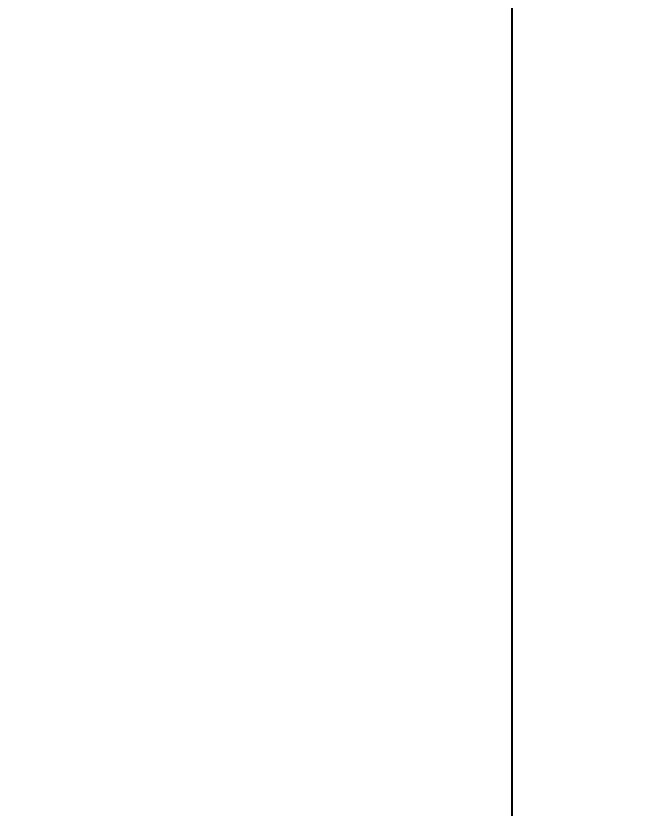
# Model space of a CAD drawing. Header units: millimetres. Extents: x 150209.93 to 150215.05, y 136675.65 to 136679.93.
# Drawn here: x 150213.4369 to 150213.5067, y 136678.5295 to 136678.6194 of the extents above; entities that cross this region are included whole.
import ezdxf

# ---------------------------------------------------------------- set-up
doc = ezdxf.new("R2010")
doc.units = ezdxf.units.MM
doc.header["$LTSCALE"] = 0.25
doc.linetypes.add('XKITLINE00', pattern=[0])
doc.styles.add('ROMANS', font='romans.shx')
doc.dimstyles.new('MD300', dxfattribs={"dimtxt": 2.5, "dimasz": 2.5, "dimexe": 1, "dimexo": 1, "dimgap": 0.5, "dimtad": 1, "dimdec": 1, "dimlfac": 50, "dimrnd": 0.5, "dimdsep": 46, "dimtxsty": 'ROMANS', "dimcen": 1, "dimclrd": 146, "dimclre": 146, "dimclrt": 30, "dimadec": 1, "dimazin": 2, "dimtfac": 1, "dimtdec": 1, "dimtmove": 0, "dimatfit": 1, "dimfxl": 1, "dimtolj": 1, "dimtzin": 0, "dimlwd": -1, "dimlwe": -1, "dimarcsym": 0})

# ---------------------------------------------------------------- blocks, each defined once
blk = doc.blocks.new('çatıı')
at = {"color": 8, "linetype": 'XKITLINE00'}
blk.add_line((22823.8, 15691.81), (22823.8, 14354.32), dxfattribs=at)
blk = doc.blocks.new('*D6')
at = {"color": 146, "transparency": 16777216}
for p, q in [((150212.86359, 136678.626031), (150213.527899, 136678.624802)), ((150212.83196, 136677.744973), (150212.83174, 136677.626088)), ((150213.556269, 136677.743633), (150213.556049, 136677.624748))]:
    blk.add_line(p, q, dxfattribs=at)
for points in [[(150212.863599, 136678.631031), (150212.86358, 136678.621031), (150212.83359, 136678.626086)], [(150213.527908, 136678.629802), (150213.527889, 136678.619802), (150213.557899, 136678.624747)]]:
    blk.add_solid(points, dxfattribs=at)
at = {"layer": 'DEFPOINTS', "color": 0, "transparency": 16777216}
for p in [(150212.83381, 136678.744971), (150213.558118, 136678.743631), (150213.557899, 136678.624747)]:
    blk.add_point(p, dxfattribs=at)
at = {"color": 30, "transparency": 16777216, "insert": (150213.19579, 136678.650416), "char_height": 0.03, "attachment_point": 5, "rotation": 359.89403, "style": 'ROMANS'}
blk.add_mtext('\\A1;36', dxfattribs=at)

msp = doc.modelspace()

# ---------------------------------------------------------------- block references
at = {"xscale": 0.0002000170049888334, "yscale": 0.0002000170049888334, "zscale": 0.0002000170049888334}
msp.add_blockref('çatıı', (150208.928067, 136675.630592), dxfattribs=at)

# ---------------------------------------------------------------- dimensions: what is measured, and where the dimension line sits
dim = msp.add_aligned_dim(p1=(150212.83381, 136678.744971), p2=(150213.558118, 136678.743631), distance=-0.118885, dimstyle='MD300', override={"dimtxt": 0.03, "dimasz": 0.03, "dimgap": 0.01})
dim.commit()
dim.dimension.update_dxf_attribs({"geometry": '*D6', "text_midpoint": (150213.19579, 136678.650416)})

doc.saveas('drawing.dxf')
